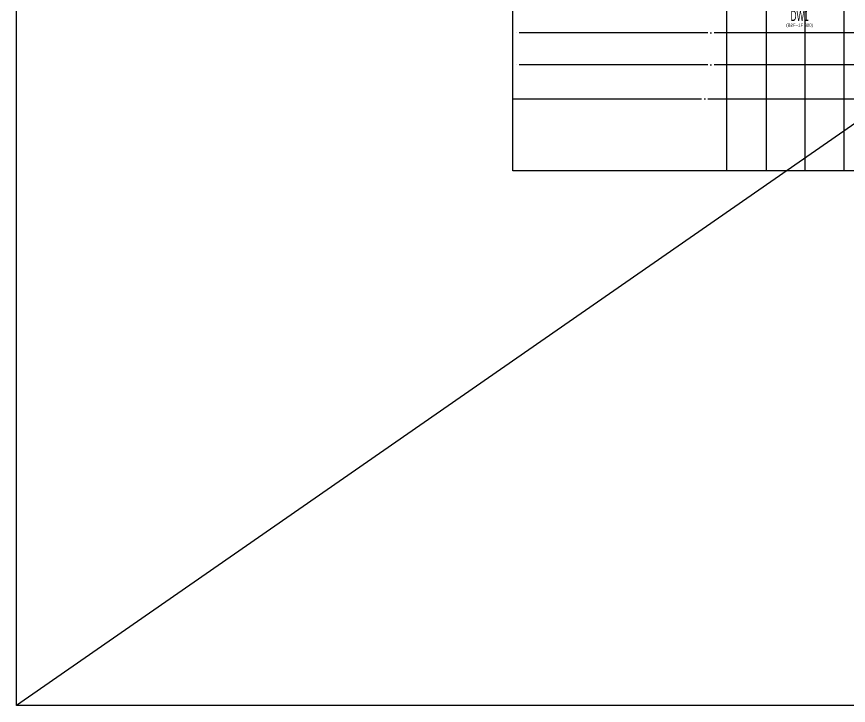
# Model space of a CAD drawing. Header units: millimetres. Extents: x -47382 to 204618, y -51045 to 127155.
# Drawn here: x -47382 to 32014, y -51045 to 14717 of the extents above; entities that cross this region are included whole.
import ezdxf
from ezdxf.enums import TextEntityAlignment as Align

# ---------------------------------------------------------------- set-up
doc = ezdxf.new("R2010")
doc.units = ezdxf.units.MM
doc.header["$LTSCALE"] = 300
doc.header["$MEASUREMENT"] = 0
doc.linetypes.add('CEN', pattern=[62, 60, -1, 0, -1])
doc.layers.get('0').update_dxf_attribs({"linetype": 'CONTINUOUS'})
doc.layers.get('Defpoints').update_dxf_attribs({"color": 153, "linetype": 'CONTINUOUS'})
doc.layers.add('A-CEN', color=1, linetype='CEN')
doc.layers.add('A-ST-AXIS-CEN', color=252, linetype='CEN')
doc.layers.add('Defpoint', color=161, linetype='CONTINUOUS', plot=False)
doc.styles.add('ksm', font='')
doc.styles.add('돋움', font='')
doc.styles.get('ksm').set_extended_font_data('Dotum')
doc.styles.get('돋움').set_extended_font_data('Dotum')

# ---------------------------------------------------------------- blocks, each defined once
blk = doc.blocks.new('ACT 지하2층구조평면도')
at = {"layer": 'Defpoint'}
blk.add_line((83382, 57916), (0, 0), dxfattribs=at)
for points in [[(0, 178200), (252000, 178200), (252000, 0), (0, 0)], [(189382, 51045), (47382, 51045), (47382, 150416), (189382, 150416)]]:
    blk.add_lwpolyline(points, close=True, dxfattribs=at)

msp = doc.modelspace()

# ---------------------------------------------------------------- linework, layer by layer
at = {"layer": 'A-CEN'}
for p, q in [((31600, 0), (31600, 19237)), ((24200, 0), (24200, 18871)), ((37200, 13171), (0, 13171)), ((37200, 10121), (0, 10121))]:
    msp.add_line(p, q, dxfattribs=at)
at = {"layer": 'A-ST-AXIS-CEN'}
for p, q in [((20400, 0), (20400, 99371)), ((27900, 0), (27900, 99371)), ((0, 6871), (142000, 6871))]:
    msp.add_line(p, q, dxfattribs=at)
at = {"layer": 'Defpoint'}
msp.add_line((36000, 6871), (-47382, -51045), dxfattribs=at)
for points in [[(-47382, 127155), (204618, 127155), (204618, -51045), (-47382, -51045)], [(142000, 0), (0, 0), (0, 99371), (142000, 99371)]]:
    msp.add_lwpolyline(points, close=True, dxfattribs=at)

# ---------------------------------------------------------------- block references
msp.add_blockref('ACT 지하2층구조평면도', (-47382, -51045))

# ---------------------------------------------------------------- texts
at = {"layer": 'Defpoints', "style": 'ksm', "width": 0.6}
msp.add_text('DW1', height=1000, dxfattribs=at).set_placement((27370, 14806), align=Align.MIDDLE_CENTER)
at = {"layer": 'Defpoints', "linetype": 'Continuous', "style": '돋움'}
msp.add_text('(B2F~1F 800)', height=300, dxfattribs=at).set_placement((27359, 13905), align=Align.MIDDLE_CENTER)

doc.saveas('drawing.dxf')
